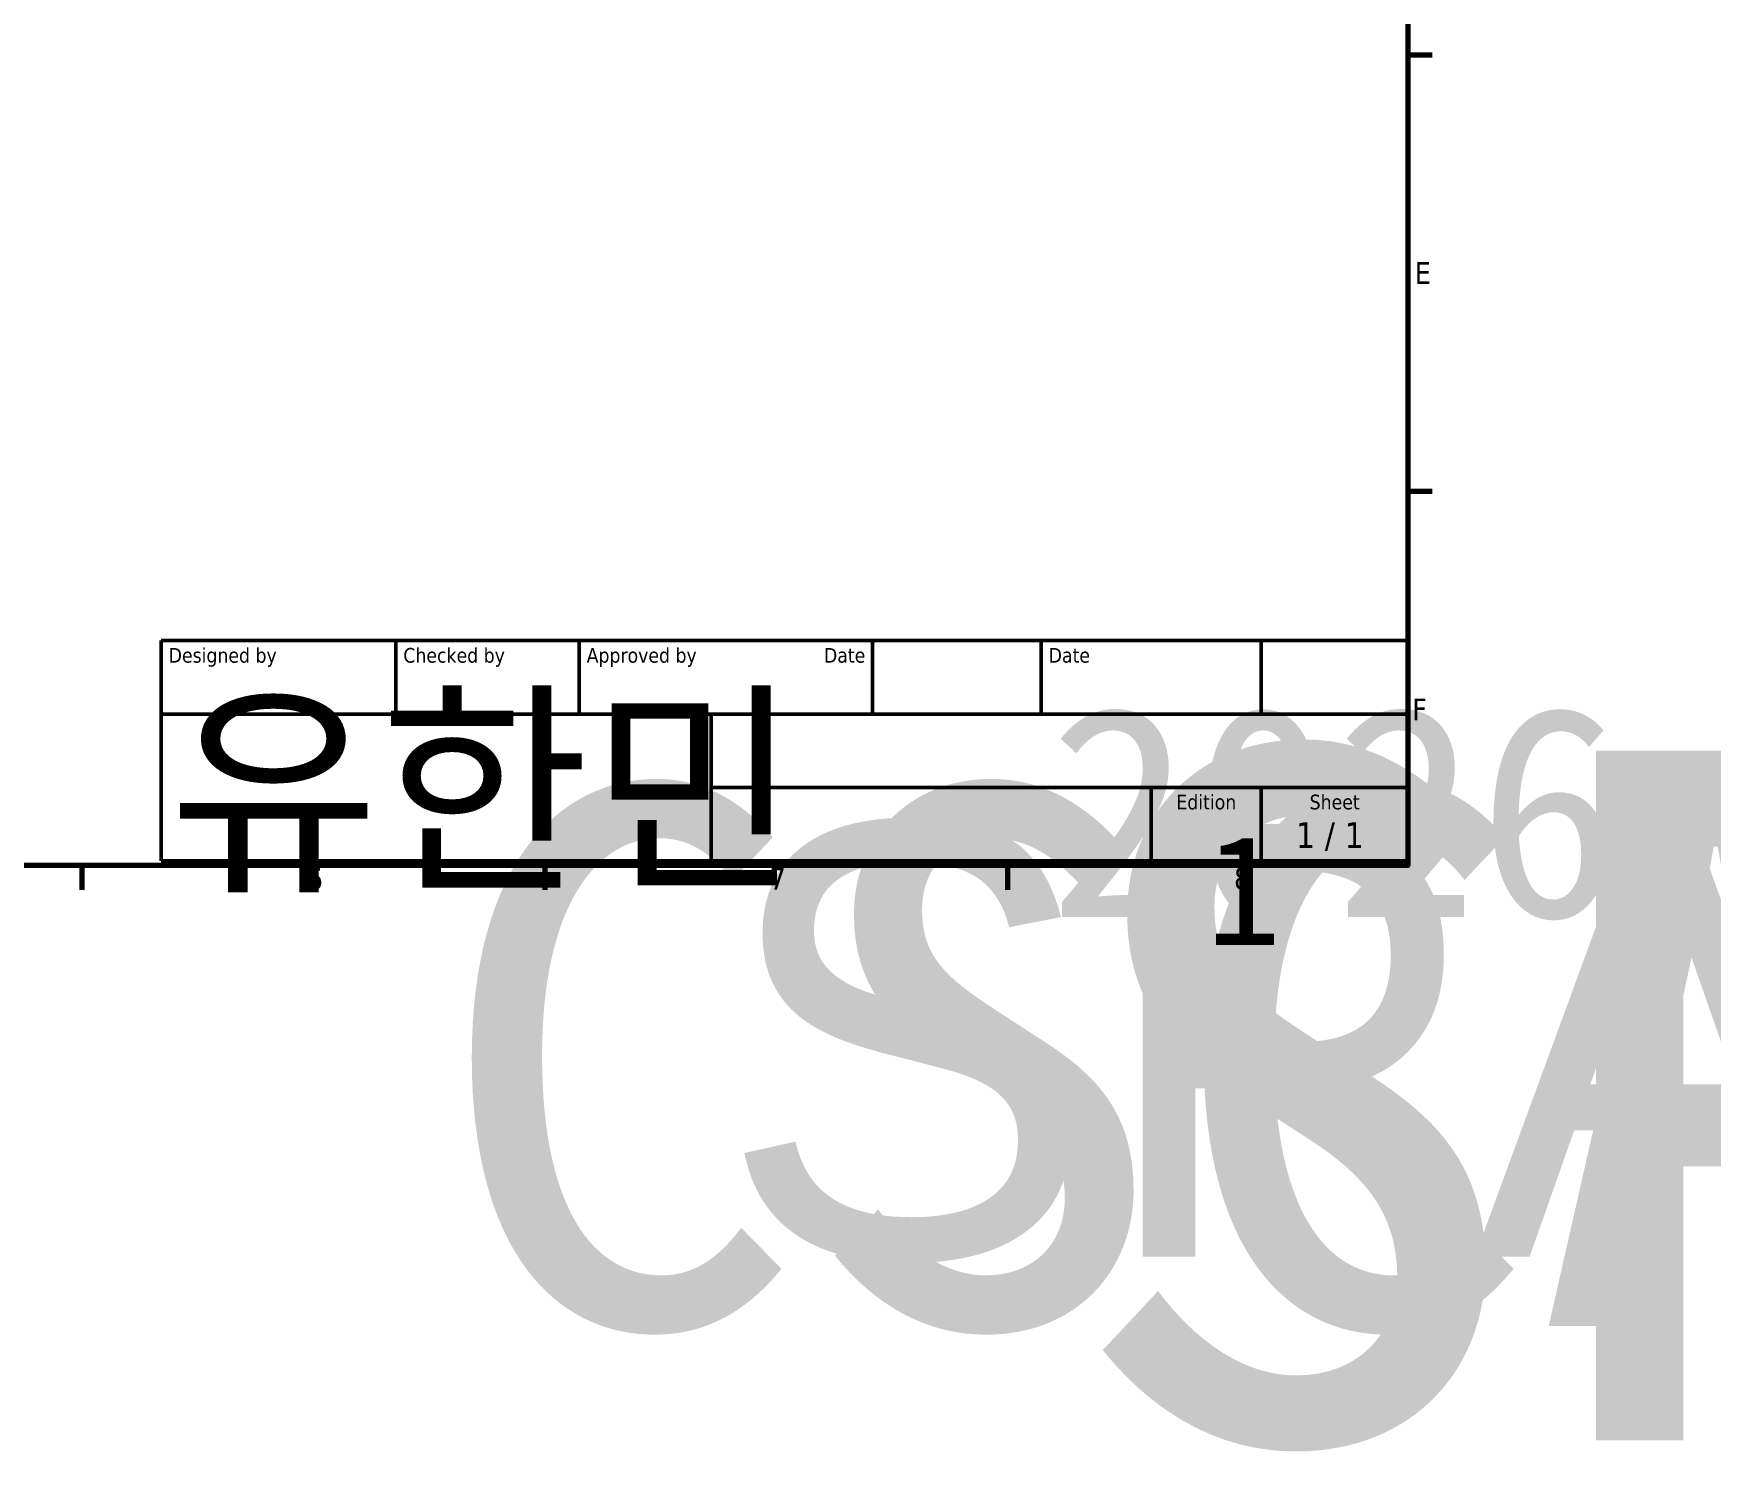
# Model space of a CAD drawing. Header units: millimetres. Extents: x 2117 to 4352, y 853 to 2102.
# Drawn here: x 3018 to 3685, y 853 to 1416 of the extents above; entities that cross this region are included whole.
import ezdxf
from ezdxf.enums import TextEntityAlignment as Align

# ---------------------------------------------------------------- set-up
doc = ezdxf.new("R2018")
doc.units = ezdxf.units.MM
doc.header["$LTSCALE"] = 1.8
doc.layers.add('경계(ISO)', color=7, linetype='Continuous', lineweight=70)
doc.layers.add('제목(ISO)', color=7, linetype='Continuous', lineweight=50)
doc.styles.get("Standard").update_dxf_attribs({"font": ''})
doc.styles.add('주 텍스트 (ISO)', font='')
doc.styles.add('텍스트 스타일41', font='')
doc.styles.get('Standard').set_extended_font_data('Tahoma')
doc.styles.get('주 텍스트 (ISO)').set_extended_font_data('Tahoma')
doc.styles.get('텍스트 스타일41').set_extended_font_data('Tahoma')

# ---------------------------------------------------------------- blocks, each defined once
blk = doc.blocks.new('경계 Default Border')
at = {"layer": '경계(ISO)'}
for p, q in [((584, 140), (587.9, 140)), ((584, 70), (587.9, 70)), ((371.25, 10), (371.25, 6.1)), ((445.5, 10), (445.5, 6.1)), ((519.75, 10), (519.75, 6.1))]:
    blk.add_line(p, q, dxfattribs=at)
at = {"layer": '경계(ISO)', "flags": 128}
blk.add_lwpolyline([(10, 10), (10, 410), (584, 410), (584, 10), (10, 10)], dxfattribs=at)
at = {"layer": '경계(ISO)', "char_height": 3.5, "attachment_point": 7, "style": '주 텍스트 (ISO)'}
for s, insert in [('E', (585.08, 103.25)), ('F', (584.66, 33.25)), ('6', (407.29, 6.03)), ('7', (481.56, 6.1)), ('8', (556.09, 6.1))]:
    blk.add_mtext(s, dxfattribs=dict(at, insert=insert))
blk = doc.blocks.new('제목 블록 ISO')
at = {"layer": '제목(ISO)'}
for p, q in [((270.07, 130), (100.07, 130)), ((100.07, 130), (100.07, 100)), ((132.07, 120), (132.07, 130)), ((157.07, 120), (157.07, 130)), ((197.07, 120), (197.07, 130)), ((220.07, 120), (220.07, 130)), ((250.07, 120), (250.07, 130)), ((270.07, 100), (270.07, 130)), ((100.07, 120), (270.07, 120)), ((175.07, 120), (175.07, 100)), ((270.07, 110), (175.07, 110)), ((235.07, 100), (235.07, 110)), ((250.07, 100), (250.07, 110)), ((100.07, 100), (270.07, 100))]:
    blk.add_line(p, q, dxfattribs=at)
at = {"layer": '제목(ISO)', "style": '텍스트 스타일41'}
for s, p in [('Designed by', (101.07, 129)), ('Checked by', (133.07, 129)), ('Approved by', (158.07, 129)), ('Date', (221.07, 129))]:
    blk.add_text(s, height=2, dxfattribs=at).set_placement(p, align=Align.TOP_LEFT)
blk.add_text('Date', height=2, dxfattribs=at).set_placement((196.07, 129), align=Align.TOP_RIGHT)
for s, p in [('Edition', (242.57, 109)), ('Sheet', (260.07, 109))]:
    blk.add_text(s, height=2, dxfattribs=at).set_placement(p, align=Align.TOP_CENTER)
at = {"layer": '제목(ISO)', "style": '주 텍스트 (ISO)'}
blk.add_text('1 / 1 ', height=3.5, dxfattribs=at).set_placement((260.07, 103.5), align=Align.MIDDLE_CENTER)
at = {"layer": '제목(ISO)', "lineweight": 30, "flags": 104}
for tag, p in [('CHECKED_BY', (133.07, 121)), ('ENG_APPROVED_BY', (158.07, 121)), ('AUTHOR', (101.07, 121)), ('CREATION_DATE', (221.07, 121))]:
    blk.add_attdef(tag, text='', height=2.5, dxfattribs=at).set_placement(p, align=Align.BOTTOM_LEFT)
blk.add_attdef('ENG_APPROVAL_DATE', text='', height=2.5, dxfattribs=at).set_placement((196.07, 121), align=Align.BOTTOM_RIGHT)
for tag, p in [('TITLE', (222.57, 115)), ('COMPANY', (137.41, 109.96)), ('REVISION_NUMBER', (242.57, 103.5))]:
    blk.add_attdef(tag, text='', height=3.5, dxfattribs=at).set_placement(p, align=Align.MIDDLE_CENTER)
blk.add_attdef('PART_NUMBER', text='', height=3.5, dxfattribs=at).set_placement((176.07, 105), align=Align.MIDDLE_LEFT)

msp = doc.modelspace()

# ---------------------------------------------------------------- block references
at = {"xscale": 2.4786, "yscale": 2.4786, "zscale": 2.4786}
msp.add_blockref('경계 Default Border', (2117.047, 1060.931), dxfattribs=at)
ref = msp.add_blockref('제목 블록 ISO', (2777.021, 795.966), dxfattribs=dict(xscale=2.915999999999999, yscale=2.915999999999999, zscale=2.915999999999999))
lines = msp.add_mtext('SPACK', dxfattribs={"layer": '제목(ISO)', "insert": (3426.039, 1131.306), "char_height": 274.104, "attachment_point": 1})
ref.add_attrib('TITLE', '', (3426.039, 1131.306), dxfattribs={"flags": 104}).embed_mtext(lines)
lines = msp.add_mtext('\\pxqc;{\\f굴림|b0|i0|c129|p50;SPACK}', dxfattribs={"layer": '제목(ISO)', "insert": (3290.445, 1102.146), "char_height": 172.044, "attachment_point": 1})
ref.add_attrib('PART_NUMBER', '', (3290.445, 1102.146), dxfattribs={"flags": 104}).embed_mtext(lines)
lines = msp.add_mtext('CSCAM', dxfattribs={"layer": '제목(ISO)', "insert": (3177.722, 1116.604), "char_height": 213.9701, "attachment_point": 1})
ref.add_attrib('COMPANY', '', (3177.722, 1116.604), dxfattribs={"flags": 104}).embed_mtext(lines)
lines = msp.add_mtext('{\\f굴림|b0|i0|c129|p50;유한민}', dxfattribs={"layer": '제목(ISO)', "insert": (3071.745, 1148.802), "char_height": 66.698, "attachment_point": 1})
ref.add_attrib('AUTHOR', '', (3071.745, 1148.802), dxfattribs={"flags": 104}).embed_mtext(lines)
lines = msp.add_mtext('2026-07-29', dxfattribs={"layer": '제목(ISO)', "insert": (3421.665, 1148.802), "char_height": 83.5916, "attachment_point": 1})
ref.add_attrib('CREATION_DATE', '', (3421.665, 1148.802), dxfattribs={"flags": 104}).embed_mtext(lines)
lines = msp.add_mtext('1', dxfattribs={"layer": '제목(ISO)', "insert": (3484.359, 1097.772), "char_height": 43.74, "attachment_point": 1})
ref.add_attrib('REVISION_NUMBER', '', (3484.359, 1097.772), dxfattribs={"flags": 104}).embed_mtext(lines)

doc.saveas('drawing.dxf')
